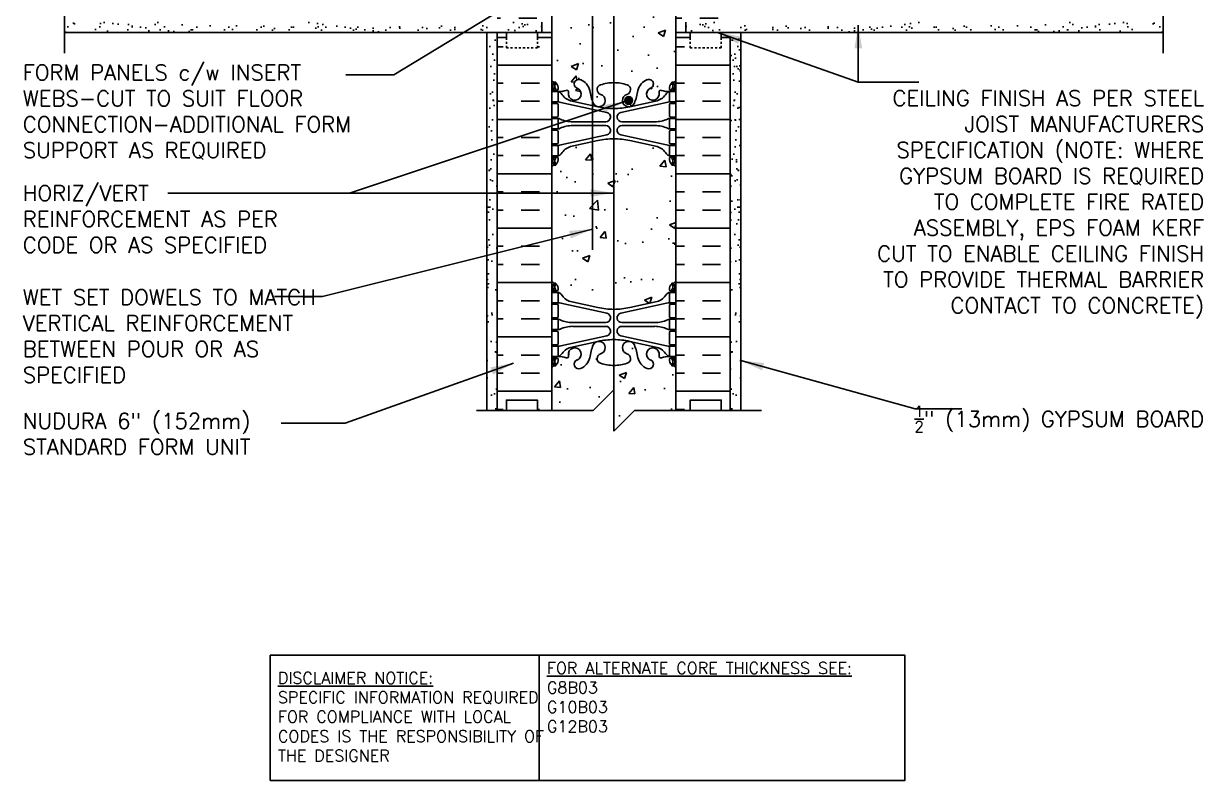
# Model space of a CAD drawing. Header units: inches. Extents: x 99.6 to 156.6, y 144 to 215.
# Drawn here: x 99.6 to 156.5, y 144 to 180.5 of the extents above; entities that cross this region are included whole.
import ezdxf

# ---------------------------------------------------------------- set-up
doc = ezdxf.new("R2010")
doc.units = ezdxf.units.IN
doc.header["$LTSCALE"] = 0.5
doc.header["$MEASUREMENT"] = 0
doc.linetypes.add('DASHED2', pattern=[0.375, 0.25, -0.125])
for name, color, linetype in [('HATCH', 12, 'Continuous'), ('line25', 2, 'Continuous'), ('LINE3', 3, 'Continuous'), ('LINE50', 5, 'Continuous'), ('LINE9', 9, 'Continuous'), ('TEXT', 4, 'Continuous'), ('Web_Edge', 9, 'Continuous')]:
    doc.layers.add(name, color=color, linetype=linetype)
doc.styles.add('DIM', font='romans.shx', dxfattribs={"width": 0.7})
doc.styles.add('ROMANS', font='romans.shx', dxfattribs={"height": 0.75})
doc.styles.get("Standard").update_dxf_attribs({"font": 'romans.shx', "height": 0.75})
doc.dimstyles.new('ext_12', dxfattribs={"dimscale": 12, "dimtxt": 0.075, "dimasz": 0.09375, "dimexe": 0.09375, "dimexo": 0.0625, "dimgap": 0.0625, "dimtad": 1, "dimdec": 1, "dimzin": 2, "dimdsep": 46, "dimlunit": 4, "dimtxsty": 'DIM', "dimcen": 0.09, "dimdle": 0.09375, "dimclrt": 4, "dimadec": 0, "dimazin": 0, "dimtfac": 1, "dimtdec": 1, "dimtmove": 2, "dimatfit": 3, "dimfxl": 1, "dimfrac": 2, "dimtolj": 1, "dimtzin": 0, "dimarcsym": 0})

msp = doc.modelspace()

# ---------------------------------------------------------------- hatches: boundary and pattern name
at = {"layer": 'HATCH'}
h = msp.add_hatch(dxfattribs=at)
h.set_pattern_fill('INSUL', color=256, scale=7, style=0)
h.set_pattern_definition([(0, (132.2183, 186.8881), (0, 2.625), []), (0, (132.2183, 187.7631), (0, 2.625), [0.875, -0.875]), (0, (132.2183, 188.6381), (0, 2.625), [0.875, -0.875])])
h.paths.add_polyline_path([(133.684, 190.575), (131.059, 190.575), (131.059, 180.575), (133.684, 180.575)])
h.paths.add_polyline_path([(122.434, 180.075), (122.872, 180.075), (122.872, 180.325), (124.372, 180.325), (124.372, 179.825), (125.059, 179.825), (125.059, 194.075), (122.434, 194.075)])
h = msp.add_hatch(dxfattribs=at)
h.set_pattern_fill('AR-CONC', color=256, scale=0.5)
h.paths.add_polyline_path([(131.059, 163.914, 0.064398), (130.949, 163.98), (130.859, 163.98), (130.859, 164.021, -0.249069), (130.749, 164.228), (130.749, 164.296, -0.414214), (130.812, 164.358), (130.859, 164.358), (130.859, 164.428), (130.754, 164.428, 0.10046), (130.361, 164.371, -0.601435), (130.241, 164.476, 2.182095), (129.831, 164.263, -1), (129.668, 163.855, -0.24438), (129.219, 164.375, 0.053157), (129.053, 164.99, 0.223253), (128.853, 165.154), (128.833, 165.159, 0.955472), (128.695, 164.565, -0.735593), (128.708, 164.107, -0.082755), (128.059, 163.999, -0.082755), (127.411, 164.107, -0.735593), (127.424, 164.565, 0.955472), (127.285, 165.159), (127.266, 165.154, 0.223253), (127.065, 164.99, 0.053157), (126.899, 164.375, -0.24438), (126.451, 163.855, -1), (126.288, 164.263, 2.182095), (125.878, 164.476, -0.601435), (125.758, 164.371, 0.10046), (125.364, 164.428), (125.259, 164.428), (125.259, 164.358), (125.307, 164.358, -0.414214), (125.369, 164.296), (125.369, 164.228, -0.249069), (125.259, 164.021), (125.259, 163.98), (125.169, 163.98, 0.064398), (125.059, 163.914), (125.059, 161.825), (127.059, 161.825), (128.059, 162.825), (128.059, 161.825), (128.059, 160.825), (129.059, 161.825), (131.059, 161.825)])
h.paths.add_polyline_path([(131.059, 173.606, 0.064398), (130.949, 173.672), (130.859, 173.672), (130.859, 173.714, -0.249069), (130.749, 173.921), (130.749, 173.988, -0.414214), (130.812, 174.051), (130.859, 174.051), (130.859, 174.121), (130.754, 174.121, -0.188973), (130.598, 174.216, 0.196323), (130.149, 174.562), (128.827, 174.852, 0.057795), (128.059, 174.941, 0.057795), (127.291, 174.852), (125.969, 174.562, 0.196323), (125.52, 174.216, -0.188973), (125.364, 174.121), (125.259, 174.121), (125.259, 174.051), (125.307, 174.051, -0.414214), (125.369, 173.988), (125.369, 173.921, -0.249069), (125.259, 173.714), (125.259, 173.672), (125.169, 173.672, 0.064398), (125.059, 173.606), (125.059, 168.043, 0.064398), (125.169, 167.977), (125.259, 167.977), (125.259, 167.936, -0.249069), (125.369, 167.728), (125.369, 167.661, -0.414214), (125.307, 167.598), (125.259, 167.598), (125.259, 167.528), (125.364, 167.528, -0.188973), (125.52, 167.434, 0.196323), (125.969, 167.087), (127.291, 166.797, 0.057795), (128.059, 166.708, 0.057795), (128.827, 166.797), (130.149, 167.087, 0.196323), (130.598, 167.434, -0.188973), (130.754, 167.528), (130.859, 167.528), (130.859, 167.598), (130.812, 167.598, -0.414214), (130.749, 167.661), (130.749, 167.728, -0.249069), (130.859, 167.936), (130.859, 167.977), (130.949, 167.977, 0.064398), (131.059, 168.043)])
h.paths.add_polyline_path([(131.059, 179.825), (131.059, 181.52), (130.694, 181.52), (130.694, 181.895), (130.439, 181.895), (130.439, 182.007), (130.559, 182.207), (130.559, 183.348, 0.291097), (130.271, 183.801), (129.013, 184.389, 0.093369), (128.206, 184.597, 0.016332), (128.059, 184.602, 0.109869), (127.106, 184.389), (125.847, 183.801, 0.291097), (125.559, 183.348), (125.559, 182.207), (125.679, 182.007), (125.679, 181.895), (125.424, 181.895), (125.424, 181.52), (125.059, 181.52), (125.059, 179.825), (125.059, 177.736, 0.064398), (125.169, 177.67), (125.259, 177.67), (125.259, 177.628, -0.249069), (125.369, 177.421), (125.369, 177.353, -0.414214), (125.307, 177.291), (125.259, 177.291), (125.259, 177.221), (125.364, 177.221, 0.10046), (125.758, 177.278, -0.601435), (125.878, 177.173, 2.182095), (126.288, 177.386, -1), (126.451, 177.794, -0.24438), (126.899, 177.274, 0.053157), (127.065, 176.66, 0.223253), (127.266, 176.495), (127.285, 176.49, 0.955472), (127.424, 177.084, -0.735593), (127.411, 177.542, -0.082755), (128.059, 177.65, -0.082755), (128.708, 177.542, -0.735593), (128.695, 177.084, 0.955472), (128.833, 176.49), (128.853, 176.495, 0.223253), (129.053, 176.66, 0.053157), (129.219, 177.274, -0.24438), (129.668, 177.794, -1), (129.831, 177.386, 2.182095), (130.241, 177.173, -0.601435), (130.361, 177.278, 0.10046), (130.754, 177.221), (130.859, 177.221), (130.859, 177.291), (130.812, 177.291, -0.414214), (130.749, 177.353), (130.749, 177.421, -0.249069), (130.859, 177.628), (130.859, 177.67), (130.949, 177.67, 0.064398), (131.059, 177.736)])
h.paths.add_polyline_path([(127.944, 185.232, 0.413582), (127.569, 185.606), (126.184, 185.606, 0.414214), (125.559, 184.981), (125.559, 184.454, 0.549071), (126.093, 184.114), (127.106, 184.588, -0.053094), (127.556, 184.743, 0.350119)])
h.paths.add_polyline_path([(127.556, 186.648, -0.053094), (127.106, 186.803), (126.093, 187.277, 0.549071), (125.559, 186.938), (125.559, 186.411, 0.414214), (126.184, 185.786), (127.569, 185.786, 0.085652), (127.695, 185.808, 0.316711), (127.944, 186.16, 0.350119)])
h.paths.add_polyline_path([(130.559, 186.411), (130.559, 186.938, 0.549071), (130.025, 187.277), (129.013, 186.803, -0.053094), (128.563, 186.648, 0.350119), (128.174, 186.16, 0.413582), (128.549, 185.786), (129.934, 185.786, 0.414214)])
h.paths.add_polyline_path([(129.934, 185.606), (128.549, 185.606, 0.117525), (128.38, 185.566, 0.282333), (128.174, 185.232, 0.350119), (128.563, 184.743, -0.053094), (129.013, 184.588), (130.025, 184.114, 0.549071), (130.559, 184.454), (130.559, 184.981, 0.414214)])
h = msp.add_hatch(dxfattribs=at)
h.set_pattern_fill('AR-SAND', color=256, scale=0.5, style=0)
h.set_pattern_definition([(142.5, (115.0889, 180.32085), (0.031497, 0.963412), [0, -0.76, 0, -0.85, 0, -0.8125]), (172.5, (115.0889, 180.3208), (-0.88489, 1.41107), [0, -0.41, 0, -0.685, 0, -0.2625]), (212.5, (115.7039, 180.32085), (-1.55707, 0.00283), [0, -0.25, 0, -0.9, 0, -1.175]), (222.5, (115.7039, 180.3208), (-1.50306, 0.43884), [0, -0.125, 0, -0.59, 0, -0.675])])
h.paths.add_polyline_path([(122.434, 177.289), (121.934, 176.341), (121.934, 180.075), (122.434, 180.075)])
h.paths.add_polyline_path([(122.434, 161.825), (121.934, 161.825), (121.934, 176.341), (122.434, 177.289)])
h.paths.add_polyline_path([(101.527, 180.575), (101.527, 180.075), (124.581, 180.075), (124.581, 180.575)])
h = msp.add_hatch(dxfattribs=at)
h.set_pattern_fill('AR-SAND', color=256, scale=0.5, style=0)
h.set_pattern_definition([(37.5, (141.0298, 180.32085), (-0.031497, 0.963412), [0, -0.76, 0, -0.85, 0, -0.8125]), (7.5, (141.0298, 180.3208), (0.88489, 1.41107), [0, -0.41, 0, -0.685, 0, -0.2625]), (327.5, (140.4148, 180.32085), (1.55707, 0.00283), [0, -0.25, 0, -0.9, 0, -1.175]), (317.5, (140.4148, 180.3208), (1.50306, 0.43884), [0, -0.125, 0, -0.59, 0, -0.675])])
h.paths.add_polyline_path([(133.684, 177.289), (134.184, 176.341), (134.184, 180.075), (133.684, 180.075)])
h.paths.add_polyline_path([(133.684, 161.825), (134.184, 161.825), (134.184, 176.341), (133.684, 177.289)])
h.paths.add_polyline_path([(154.592, 180.075), (154.592, 180.575), (131.538, 180.575), (131.538, 180.075)])
h = msp.add_hatch(dxfattribs=at)
h.set_pattern_fill('AR-SAND', color=256, scale=0.5, style=0)
h.set_pattern_definition([(37.5, (14.57495, -0.3985), (-0.0314967, 0.963412), [0, -0.76, 0, -0.85, 0, -0.8125]), (7.5, (14.575, -0.3985), (0.884888, 1.411073), [0, -0.41, 0, -0.685, 0, -0.2625]), (327.5, (13.95995, -0.3985), (1.557071, 0.0028295), [0, -0.25, 0, -0.9, 0, -1.175]), (317.5, (13.96, -0.3985), (1.503063, 0.438838), [0, -0.125, 0, -0.59, 0, -0.675])])
h.paths.add_polyline_path([(133.684, 177.289), (134.184, 176.341), (134.184, 180.075), (133.684, 180.075)])
h.paths.add_polyline_path([(133.684, 170.765), (134.184, 170.765), (134.184, 176.341), (133.684, 177.289)])
h = msp.add_hatch(dxfattribs=at)
h.set_pattern_fill('INSUL', color=256, scale=7, style=0)
h.set_pattern_definition([(0, (4.5876, 0), (0, 2.625), []), (0, (4.5876, 0.875), (0, 2.625), [0.875, -0.875]), (0, (4.5876, 1.75), (0, 2.625), [0.875, -0.875])])
h.paths.add_polyline_path([(125.059, 173.762, -0.268005), (125.069, 173.745), (125.069, 173.931), (125.069, 173.931, 0.267096), (125.059, 173.948), (125.059, 179.825), (124.372, 179.825), (124.372, 179.325), (122.872, 179.325), (122.872, 179.825), (122.434, 179.825), (122.434, 161.825), (122.872, 161.825), (122.872, 162.325), (124.372, 162.325), (124.372, 161.825), (125.059, 161.825)])
h.paths.add_polyline_path([(133.684, 179.825), (133.247, 179.825), (133.247, 179.325), (131.747, 179.325), (131.747, 179.825), (131.059, 179.825), (131.059, 173.913, -0.268005), (131.049, 173.931), (131.049, 173.745), (131.049, 173.745, 0.267556), (131.059, 173.727), (131.059, 161.825), (131.747, 161.825), (131.747, 162.325), (133.247, 162.325), (133.247, 161.825), (133.684, 161.825)])
at = {"layer": 'LINE3'}
h = msp.add_hatch(color=256, dxfattribs=at)
h.paths.add_polyline_path([(128.962, 176.825, 0.831395), (128.593, 176.825)])
h.paths.add_polyline_path([(128.965, 176.79, 0.045935), (128.962, 176.825), (128.593, 176.825, 0.045935), (128.59, 176.79, 1)])

# ---------------------------------------------------------------- linework, layer by layer
at = {"layer": 'line25'}
for p, q in [((125.059, 194.075), (125.059, 179.825)), ((131.059, 190.575), (131.059, 179.825)), ((124.581, 180.575), (124.581, 180.075)), ((131.538, 180.575), (131.538, 180.075)), ((125.059, 179.825), (125.059, 161.825)), ((131.059, 179.825), (131.059, 161.825))]:
    msp.add_line(p, q, dxfattribs=at)
at = {"layer": 'LINE3'}
for p, q in [((127.036, 196.422), (127.036, 169.585)), ((128.059, 192.575), (128.059, 162.825))]:
    msp.add_line(p, q, dxfattribs=at)
msp.add_circle((128.778, 176.79), 0.188, dxfattribs=at)
at = {"layer": 'LINE50'}
for p, q in [((122.434, 179.825), (122.434, 180.075)), ((122.872, 180.075), (122.872, 179.825)), ((124.372, 179.825), (124.372, 180.075)), ((131.747, 179.825), (131.747, 180.075)), ((133.247, 180.075), (133.247, 179.825)), ((122.434, 161.825), (122.434, 179.825)), ((122.872, 179.825), (122.434, 179.825)), ((125.059, 179.825), (124.372, 179.825)), ((131.059, 179.825), (131.747, 179.825)), ((133.247, 179.825), (133.684, 179.825)), ((133.684, 161.825), (133.684, 179.825))]:
    msp.add_line(p, q, dxfattribs=at)
for points in [[(125.059, 161.825), (124.372, 161.825), (124.372, 162.325), (122.872, 162.325), (122.872, 161.825), (122.434, 161.825)], [(131.059, 161.825), (131.747, 161.825), (131.747, 162.325), (133.247, 162.325), (133.247, 161.825), (133.684, 161.825)]]:
    msp.add_lwpolyline(points, dxfattribs=at)
at = {"layer": 'LINE9'}
for p, q in [((125.059, 180.075), (101.527, 180.075)), ((121.934, 161.825), (121.934, 180.075)), ((131.059, 180.075), (154.592, 180.075)), ((134.184, 161.825), (134.184, 180.075)), ((128.059, 162.825), (127.059, 161.825)), ((128.059, 161.825), (128.059, 162.825)), ((121.434, 161.825), (127.059, 161.825)), ((128.059, 161.825), (128.059, 160.825)), ((128.059, 160.825), (129.059, 161.825)), ((129.059, 161.825), (135.184, 161.825))]:
    msp.add_line(p, q, dxfattribs=at)
for points in [[(101.527, 203.263), (101.527, 192.169), (102.527, 191.169), (100.527, 191.169), (101.527, 190.169), (101.527, 179.075)], [(154.592, 203.263), (154.592, 192.169), (153.592, 191.169), (155.592, 191.169), (154.592, 190.169), (154.592, 179.075)]]:
    msp.add_lwpolyline(points, dxfattribs=at)
at = {"layer": 'LINE9', "linetype": 'DASHED2', "ltscale": 0.15}
for points in [[(124.372, 179.825), (124.372, 179.825), (124.372, 179.325), (122.872, 179.325), (122.872, 179.825), (122.872, 179.825)], [(124.372, 179.825), (124.372, 179.825), (124.372, 179.325), (122.872, 179.325), (122.872, 179.825), (122.872, 179.825)], [(131.747, 179.825), (131.747, 179.825), (131.747, 179.325), (133.247, 179.325), (133.247, 179.825), (133.247, 179.825)], [(131.747, 179.825), (131.747, 179.825), (131.747, 179.325), (133.247, 179.325), (133.247, 179.825), (133.247, 179.825)]]:
    msp.add_lwpolyline(points, dxfattribs=at)
at = {"layer": 'TEXT'}
msp.add_lwpolyline([(111.471, 150.009), (124.454, 150.009), (124.454, 143.971), (111.471, 143.971)], close=True, dxfattribs=at)
msp.add_lwpolyline([(124.454, 150.009), (142.115, 150.009), (142.115, 143.971), (124.454, 143.971)], dxfattribs=at)
at = {"layer": 'Web_Edge'}
for p, q in [((125.059, 177.391), (125.101, 177.391)), ((125.059, 177.291), (125.307, 177.291)), ((125.169, 177.67), (125.259, 177.67)), ((125.169, 177.291), (125.169, 177.221)), ((125.259, 177.67), (125.259, 177.628)), ((125.259, 177.291), (125.259, 177.221)), ((125.369, 177.421), (125.369, 177.353)), ((130.749, 177.421), (130.749, 177.353)), ((131.059, 177.291), (130.812, 177.291)), ((130.949, 177.67), (130.859, 177.67)), ((130.859, 177.67), (130.859, 177.628)), ((130.859, 177.291), (130.859, 177.221)), ((130.949, 177.291), (130.949, 177.221)), ((131.059, 177.391), (131.017, 177.391)), ((125.059, 176.651), (125.307, 176.651)), ((125.169, 176.721), (125.169, 176.651)), ((125.259, 176.721), (125.259, 176.651)), ((125.508, 176.697), (127.72, 176.215)), ((125.969, 176.78), (127.291, 176.489)), ((130.61, 176.697), (128.399, 176.215)), ((130.149, 176.78), (128.827, 176.489)), ((131.059, 176.651), (130.812, 176.651)), ((130.859, 176.721), (130.859, 176.651)), ((130.949, 176.721), (130.949, 176.651)), ((125.369, 176.588), (125.369, 176.053)), ((130.749, 176.588), (130.749, 176.053)), ((125.059, 175.991), (125.307, 175.991)), ((125.169, 175.991), (125.169, 175.921)), ((125.259, 175.991), (125.259, 175.921)), ((126.074, 175.761), (127.67, 175.761)), ((126.074, 175.581), (127.67, 175.581)), ((130.045, 175.761), (128.448, 175.761)), ((130.045, 175.581), (128.448, 175.581)), ((131.059, 175.991), (130.812, 175.991)), ((130.859, 175.991), (130.859, 175.921)), ((130.949, 175.991), (130.949, 175.921)), ((125.059, 175.351), (125.307, 175.351)), ((125.169, 175.421), (125.169, 175.351)), ((125.259, 175.421), (125.259, 175.351)), ((125.369, 175.288), (125.369, 174.753)), ((125.508, 174.645), (127.72, 175.126)), ((130.61, 174.645), (128.399, 175.126)), ((130.749, 175.288), (130.749, 174.753)), ((131.059, 175.351), (130.812, 175.351)), ((130.859, 175.421), (130.859, 175.351)), ((130.949, 175.421), (130.949, 175.351)), ((125.059, 174.691), (125.307, 174.691)), ((125.169, 174.691), (125.169, 174.621)), ((125.259, 174.691), (125.259, 174.621)), ((125.969, 174.562), (127.291, 174.852)), ((130.149, 174.562), (128.827, 174.852)), ((131.059, 174.691), (130.812, 174.691)), ((130.859, 174.691), (130.859, 174.621)), ((130.949, 174.691), (130.949, 174.621)), ((125.059, 174.051), (125.307, 174.051)), ((125.059, 173.951), (125.101, 173.951)), ((125.169, 174.121), (125.169, 174.051)), ((125.259, 174.121), (125.259, 174.051)), ((125.369, 173.921), (125.369, 173.988)), ((130.749, 173.921), (130.749, 173.988)), ((131.059, 174.051), (130.812, 174.051)), ((130.859, 174.121), (130.859, 174.051)), ((130.949, 174.121), (130.949, 174.051)), ((131.059, 173.951), (131.017, 173.951)), ((125.169, 173.672), (125.259, 173.672)), ((125.259, 173.672), (125.259, 173.714)), ((130.859, 173.672), (130.859, 173.714)), ((130.949, 173.672), (130.859, 173.672)), ((125.059, 167.698), (125.101, 167.698)), ((125.059, 167.598), (125.307, 167.598)), ((125.169, 167.977), (125.259, 167.977)), ((125.169, 167.528), (125.169, 167.598)), ((125.259, 167.977), (125.259, 167.936)), ((125.259, 167.528), (125.259, 167.598)), ((125.369, 167.728), (125.369, 167.661)), ((130.749, 167.728), (130.749, 167.661)), ((131.059, 167.598), (130.812, 167.598)), ((130.949, 167.977), (130.859, 167.977)), ((130.859, 167.977), (130.859, 167.936)), ((130.859, 167.528), (130.859, 167.598)), ((130.949, 167.528), (130.949, 167.598)), ((131.059, 167.698), (131.017, 167.698)), ((125.059, 166.958), (125.307, 166.958)), ((125.169, 166.958), (125.169, 167.028)), ((125.259, 166.958), (125.259, 167.028)), ((125.508, 167.005), (127.72, 166.523)), ((125.969, 167.087), (127.291, 166.797)), ((130.61, 167.005), (128.399, 166.523)), ((130.149, 167.087), (128.827, 166.797)), ((131.059, 166.958), (130.812, 166.958)), ((130.859, 166.958), (130.859, 167.028)), ((130.949, 166.958), (130.949, 167.028)), ((125.369, 166.361), (125.369, 166.896)), ((130.749, 166.361), (130.749, 166.896)), ((125.059, 166.298), (125.307, 166.298)), ((125.169, 166.228), (125.169, 166.298)), ((125.259, 166.228), (125.259, 166.298)), ((126.074, 166.068), (127.67, 166.068)), ((126.074, 165.888), (127.67, 165.888)), ((130.045, 166.068), (128.448, 166.068)), ((130.045, 165.888), (128.448, 165.888)), ((131.059, 166.298), (130.812, 166.298)), ((130.859, 166.228), (130.859, 166.298)), ((130.949, 166.228), (130.949, 166.298)), ((125.059, 165.658), (125.307, 165.658)), ((125.169, 165.658), (125.169, 165.728)), ((125.259, 165.658), (125.259, 165.728)), ((125.369, 165.061), (125.369, 165.596)), ((125.508, 164.952), (127.72, 165.434)), ((130.61, 164.952), (128.399, 165.434)), ((130.749, 165.061), (130.749, 165.596)), ((131.059, 165.658), (130.812, 165.658)), ((130.859, 165.658), (130.859, 165.728)), ((130.949, 165.658), (130.949, 165.728)), ((125.059, 164.998), (125.307, 164.998)), ((125.169, 164.928), (125.169, 164.998)), ((125.259, 164.928), (125.259, 164.998)), ((125.969, 164.869), (127.291, 165.16)), ((130.149, 164.869), (128.827, 165.16)), ((131.059, 164.998), (130.812, 164.998)), ((130.859, 164.928), (130.859, 164.998)), ((130.949, 164.928), (130.949, 164.998)), ((125.059, 164.358), (125.307, 164.358)), ((125.059, 164.258), (125.101, 164.258)), ((125.169, 164.358), (125.169, 164.428)), ((125.259, 164.358), (125.259, 164.428)), ((125.369, 164.228), (125.369, 164.296)), ((130.749, 164.228), (130.749, 164.296)), ((131.059, 164.358), (130.812, 164.358)), ((130.859, 164.358), (130.859, 164.428)), ((130.949, 164.358), (130.949, 164.428)), ((131.059, 164.258), (131.017, 164.258)), ((125.169, 163.98), (125.259, 163.98)), ((125.259, 163.98), (125.259, 164.021)), ((130.859, 163.98), (130.859, 164.021)), ((130.949, 163.98), (130.859, 163.98))]:
    msp.add_line(p, q, dxfattribs=at)
for points in [[(125.064, 176.721), (125.364, 176.721), (125.364, 177.221), (125.064, 177.221)], [(131.054, 176.721), (130.754, 176.721), (130.754, 177.221), (131.054, 177.221)], [(125.064, 175.421), (125.364, 175.421), (125.364, 175.921), (125.064, 175.921)], [(131.054, 175.421), (130.754, 175.421), (130.754, 175.921), (131.054, 175.921)], [(125.064, 174.121), (125.364, 174.121), (125.364, 174.621), (125.064, 174.621)], [(131.054, 174.121), (130.754, 174.121), (130.754, 174.621), (131.054, 174.621)], [(125.064, 167.528), (125.364, 167.528), (125.364, 167.028), (125.064, 167.028)], [(131.054, 167.528), (130.754, 167.528), (130.754, 167.028), (131.054, 167.028)], [(125.064, 166.228), (125.364, 166.228), (125.364, 165.728), (125.064, 165.728)], [(131.054, 166.228), (130.754, 166.228), (130.754, 165.728), (131.054, 165.728)], [(125.064, 164.928), (125.364, 164.928), (125.364, 164.428), (125.064, 164.428)], [(131.054, 164.928), (130.754, 164.928), (130.754, 164.428), (131.054, 164.428)]]:
    msp.add_lwpolyline(points, close=True, dxfattribs=at)
for centre, radius, start, end in [((126.369, 177.59), 0.22, 68.1963, 248.1963), ((126.174, 177.103), 0.745, 13.2652, 68.1963), ((129.944, 177.103), 0.745, 111.8037, 166.7348), ((129.749, 177.59), 0.22, 291.8037, 111.8037), ((125.369, 178.128), 0.5, 231.6833, 250.5288), ((125.369, 178.128), 0.6, 238.8907, 245.0748), ((125.101, 177.411), 0.02, 270, 14.1541), ((125.363, 177.475), 0.25, 140.1145, 222.4609), ((125.108, 177.566), 0.02, 340.7916, 65.0748), ((125.205, 177.606), 0.045, 319.1879, 141.448), ((125.212, 177.337), 0.045, 222.4609, 42.4609), ((125.119, 177.421), 0.25, 0, 70.5288), ((125.363, 177.475), 0.16, 140.0001, 222.4609), ((125.307, 177.353), 0.0625, 270, 0), ((125.42, 178.219), 1, 266.7879, 289.9067), ((125.321, 176.974), 0.25, 37.2777, 80.0823), ((125.79, 177.194), 0.09, 346.6795, 108.8651), ((126.174, 177.103), 0.305, 166.6795, 68.1963), ((129.862, 177.744), 3, 189.0273, 201.1984), ((127.489, 177.315), 0.24, 108.923, 254.2747), ((128.059, 175.65), 2, 90, 108.923), ((128.059, 175.65), 2, 71.077, 90), ((128.63, 177.315), 0.24, 285.7253, 71.077), ((126.256, 177.744), 3, 338.8016, 350.9727), ((129.944, 177.103), 0.305, 111.8037, 13.3205), ((130.329, 177.194), 0.09, 71.1349, 193.3205), ((130.698, 178.219), 1, 250.0933, 273.2121), ((130.797, 176.974), 0.25, 99.9177, 142.7223), ((130.999, 177.421), 0.25, 109.4712, 180), ((130.812, 177.353), 0.0625, 180, 270), ((130.907, 177.337), 0.045, 137.5391, 317.5391), ((130.913, 177.606), 0.045, 38.552, 220.8121), ((130.756, 177.475), 0.16, 317.5391, 39.9999), ((130.749, 178.128), 0.5, 289.4712, 308.3167), ((130.756, 177.475), 0.25, 317.5391, 39.8855), ((131.011, 177.566), 0.02, 114.9252, 199.2084), ((131.017, 177.411), 0.02, 165.8459, 270), ((130.749, 178.128), 0.6, 294.9252, 301.1093), ((125.307, 176.588), 0.0625, 0, 90), ((125.274, 175.725), 1, 76.4291, 84.7991), ((126.169, 177.503), 0.75, 210.155, 254.5838), ((127.341, 176.79), 0.305, 205.3782, 74.2747), ((128.778, 176.79), 0.305, 105.7253, 334.6218), ((129.95, 177.503), 0.75, 285.4162, 329.845), ((130.845, 175.725), 1, 95.2009, 103.5709), ((130.812, 176.588), 0.0625, 90, 180), ((125.307, 176.053), 0.0625, 270, 0), ((128.059, 179.756), 3.356, 256.7692, 270), ((127.67, 175.991), 0.23, 270, 77.6055), ((128.059, 179.756), 3.356, 270, 283.2308), ((128.448, 175.991), 0.23, 102.3945, 270), ((130.812, 176.053), 0.0625, 180, 270), ((125.36, 175.702), 0.219, 60.4937, 88.92), ((126.104, 177.36), 1.6, 246.5673, 268.9203), ((126.104, 173.981), 1.6, 91.0797, 113.4327), ((126.104, 173.981), 1.6, 91.0797, 113.4327), ((127.67, 175.351), 0.23, 282.3945, 90), ((128.448, 175.351), 0.23, 90, 257.6055), ((130.014, 177.36), 1.6, 271.0797, 293.4327), ((130.014, 173.981), 1.6, 66.5673, 88.9203), ((130.014, 173.981), 1.6, 66.5673, 88.9203), ((130.758, 175.702), 0.219, 91.08, 119.5063), ((125.307, 175.288), 0.0625, 0, 90), ((125.36, 175.639), 0.219, 271.08, 299.5063), ((125.36, 175.639), 0.219, 271.08, 299.5063), ((128.059, 171.585), 3.356, 90, 103.2308), ((128.059, 171.585), 3.356, 76.7692, 90), ((130.758, 175.639), 0.219, 240.4937, 268.92), ((130.758, 175.639), 0.219, 240.4937, 268.92), ((130.812, 175.288), 0.0625, 90, 180), ((125.307, 174.753), 0.0625, 270, 0), ((125.274, 175.617), 1, 275.2009, 283.5709), ((126.169, 173.839), 0.75, 105.4162, 149.845), ((129.95, 173.839), 0.75, 30.155, 74.5838), ((130.845, 175.617), 1, 256.4291, 264.7991), ((130.812, 174.753), 0.0625, 180, 270), ((125.369, 173.214), 0.6, 114.9252, 121.1093), ((125.101, 173.931), 0.02, 345.8459, 90), ((125.363, 173.866), 0.25, 137.5391, 219.8855), ((125.108, 173.776), 0.02, 294.9252, 19.2084), ((125.205, 173.735), 0.045, 218.552, 40.8121), ((125.212, 174.005), 0.045, 317.5391, 137.5391), ((125.363, 173.866), 0.16, 137.5391, 219.9999), ((125.119, 173.921), 0.25, 289.4712, 360), ((125.307, 173.988), 0.0625, 360, 90), ((125.321, 174.367), 0.25, 279.9177, 322.7223), ((130.797, 174.367), 0.25, 217.2777, 260.0823), ((130.812, 173.988), 0.0625, 90, 180), ((130.999, 173.921), 0.25, 180, 250.5288), ((130.907, 174.005), 0.045, 42.4609, 222.4609), ((130.913, 173.735), 0.045, 139.1879, 321.448), ((130.756, 173.866), 0.16, 320.0001, 42.4609), ((130.756, 173.866), 0.25, 320.1145, 42.4609), ((131.011, 173.776), 0.02, 160.7916, 245.0748), ((131.017, 173.931), 0.02, 90, 194.1541), ((130.749, 173.214), 0.6, 58.8907, 65.0748), ((125.369, 173.214), 0.6, 121.073, 121.1093), ((125.369, 173.214), 0.5, 109.4712, 128.3167), ((130.749, 173.214), 0.5, 51.6833, 70.5288), ((130.749, 173.214), 0.6, 58.8907, 58.927), ((125.369, 168.435), 0.5, 231.6833, 250.5288), ((125.369, 168.435), 0.6, 238.8907, 238.927), ((125.369, 168.435), 0.6, 238.8907, 245.0748), ((125.101, 167.718), 0.02, 270, 14.1541), ((125.363, 167.783), 0.25, 140.1145, 222.4609), ((125.108, 167.873), 0.02, 340.7916, 65.0748), ((125.205, 167.914), 0.045, 319.1879, 141.448), ((125.212, 167.645), 0.045, 222.4609, 42.4609), ((125.119, 167.728), 0.25, 0, 70.5288), ((125.363, 167.783), 0.16, 140.0001, 222.4609), ((125.307, 167.661), 0.0625, 270, 0), ((125.321, 167.282), 0.25, 37.2777, 80.0823), ((130.797, 167.282), 0.25, 99.9177, 142.7223), ((130.999, 167.728), 0.25, 109.4712, 180), ((130.812, 167.661), 0.0625, 180, 270), ((130.907, 167.645), 0.045, 137.5391, 317.5391), ((130.913, 167.914), 0.045, 38.552, 220.8121), ((130.756, 167.783), 0.16, 317.5391, 39.9999), ((130.749, 168.435), 0.5, 289.4712, 308.3167), ((130.756, 167.783), 0.25, 317.5391, 39.8855), ((131.011, 167.873), 0.02, 114.9252, 199.2084), ((131.017, 167.718), 0.02, 165.8459, 270), ((130.749, 168.435), 0.6, 294.9252, 301.1093), ((130.749, 168.435), 0.6, 301.073, 301.1093), ((125.307, 166.896), 0.0625, 0, 90), ((125.274, 166.033), 1, 76.4291, 84.7991), ((126.169, 167.81), 0.75, 210.155, 254.5838), ((129.95, 167.81), 0.75, 285.4162, 329.845), ((130.845, 166.033), 1, 95.2009, 103.5709), ((130.812, 166.896), 0.0625, 90, 180), ((125.307, 166.361), 0.0625, 270, 0), ((128.059, 170.064), 3.356, 256.7692, 270), ((127.67, 166.298), 0.23, 270, 77.6055), ((128.059, 170.064), 3.356, 270, 283.2308), ((128.448, 166.298), 0.23, 102.3945, 270), ((130.812, 166.361), 0.0625, 180, 270), ((125.36, 166.01), 0.219, 60.4937, 88.92), ((125.36, 166.01), 0.219, 60.4937, 88.92), ((126.104, 167.668), 1.6, 246.5673, 268.9203), ((126.104, 167.668), 1.6, 246.5673, 268.9203), ((126.104, 164.289), 1.6, 91.0797, 113.4327), ((127.67, 165.658), 0.23, 282.3945, 90), ((128.448, 165.658), 0.23, 90, 257.6055), ((130.014, 167.668), 1.6, 271.0797, 293.4327), ((130.014, 167.668), 1.6, 271.0797, 293.4327), ((130.014, 164.289), 1.6, 66.5673, 88.9203), ((130.758, 166.01), 0.219, 91.08, 119.5063), ((130.758, 166.01), 0.219, 91.08, 119.5063), ((125.307, 165.596), 0.0625, 0, 90), ((125.36, 165.947), 0.219, 271.08, 299.5063), ((128.059, 161.893), 3.356, 90, 103.2308), ((128.059, 161.893), 3.356, 76.7692, 90), ((130.758, 165.947), 0.219, 240.4937, 268.92), ((130.812, 165.596), 0.0625, 90, 180), ((125.307, 165.061), 0.0625, 270, 0), ((125.274, 165.924), 1, 275.2009, 283.5709), ((126.169, 164.146), 0.75, 105.4162, 149.845), ((126.174, 164.546), 0.305, 291.8037, 193.3205), ((129.862, 163.905), 3, 158.8016, 170.9727), ((127.341, 164.859), 0.305, 285.7253, 154.6218), ((128.778, 164.859), 0.305, 25.3782, 254.2747), ((126.256, 163.905), 3, 9.0273, 21.1984), ((129.944, 164.546), 0.305, 346.6795, 248.1963), ((129.95, 164.146), 0.75, 30.155, 74.5838), ((130.845, 165.924), 1, 256.4291, 264.7991), ((130.812, 165.061), 0.0625, 180, 270), ((125.101, 164.238), 0.02, 345.8459, 90), ((125.363, 164.174), 0.25, 137.5391, 219.8855), ((125.108, 164.084), 0.02, 294.9252, 19.2084), ((125.205, 164.043), 0.045, 218.552, 40.8121), ((125.212, 164.312), 0.045, 317.5391, 137.5391), ((125.363, 164.174), 0.16, 137.5391, 219.9999), ((125.119, 164.228), 0.25, 289.4712, 360), ((125.307, 164.296), 0.0625, 360, 90), ((125.321, 164.675), 0.25, 279.9177, 322.7223), ((125.42, 163.43), 1, 70.0933, 93.2121), ((125.79, 164.455), 0.09, 251.1349, 13.3205), ((126.369, 164.059), 0.22, 111.8037, 291.8037), ((126.174, 164.546), 0.745, 291.8037, 346.7348), ((127.489, 164.334), 0.24, 105.7253, 251.077), ((128.059, 165.999), 2, 251.077, 270), ((128.059, 165.999), 2, 270, 288.923), ((128.63, 164.334), 0.24, 288.923, 74.2747), ((129.944, 164.546), 0.745, 193.2652, 248.1963), ((129.749, 164.059), 0.22, 248.1963, 68.1963), ((130.329, 164.455), 0.09, 166.6795, 288.8651), ((130.698, 163.43), 1, 86.7879, 109.9067), ((130.797, 164.675), 0.25, 217.2777, 260.0823), ((130.812, 164.296), 0.0625, 90, 180), ((130.999, 164.228), 0.25, 180, 250.5288), ((130.907, 164.312), 0.045, 42.4609, 222.4609), ((130.913, 164.043), 0.045, 139.1879, 321.448), ((130.756, 164.174), 0.16, 320.0001, 42.4609), ((130.756, 164.174), 0.25, 320.1145, 42.4609), ((131.011, 164.084), 0.02, 160.7916, 245.0748), ((131.017, 164.238), 0.02, 90, 194.1541), ((125.369, 163.521), 0.6, 114.9252, 121.1093), ((125.369, 163.521), 0.5, 109.4712, 128.3167), ((130.749, 163.521), 0.5, 51.6833, 70.5288), ((130.749, 163.521), 0.6, 58.8907, 65.0748)]:
    msp.add_arc(centre, radius, start, end, dxfattribs=at)

# ---------------------------------------------------------------- texts
at = {"layer": 'TEXT', "char_height": 0.75, "style": 'ROMANS'}
for s, insert, width, attachment_point in [('FORM PANELS c/w INSERT WEBS-CUT TO SUIT FLOOR CONNECTION-ADDITIONAL FORM SUPPORT AS REQUIRED', (99.524, 176.23), 18.20738, 4), ('CEILING FINISH AS PER STEEL JOIST MANUFACTURERS SPECIFICATION (NOTE: WHERE GYPSUM BOARD IS REQUIRED TO COMPLETE FIRE RATED ASSEMBLY, EPS FOAM KERF CUT TO ENABLE CEILING FINISH TO PROVIDE THERMAL BARRIER CONTACT TO CONCRETE)', (156.56, 171.774), 17.14493, 6), ('HORIZ/VERT REINFORCEMENT AS PER CODE OR AS SPECIFIED', (99.524, 171.066), 15.30561, 4), ('\\A1;WET SET DOWELS TO MATCH VERTICAL REINFORCEMENT BETWEEN POUR OR AS SPECIFIED', (99.527, 165.418), 15.5489, 4), ('\\A1;NUDURA 6" (152mm) STANDARD FORM UNIT', (99.52, 160.694), 16.57727, 4), ('\\A1;{\\H0.7x;\\S1/2;}" (13mm) GYPSUM BOARD', (156.56, 161.414), 13.94898, 6)]:
    msp.add_mtext(s, dxfattribs=dict(at, insert=insert, width=width, attachment_point=attachment_point))
at = {"layer": 'TEXT', "char_height": 0.5625, "attachment_point": 4}
for s, insert, width in [('{\\LFOR ALTERNATE CORE THICKNESS SEE:\\P}G8B03\\PG10B03\\PG12B03', (124.83, 147.983), 23.33295), ('{\\LDISCLAIMER NOTICE:}\\PSPECIFIC INFORMATION REQUIRED FOR COMPLIANCE WITH LOCAL CODES IS THE RESPONSIBILITY OF THE DESIGNER', (111.838, 147.043), 14.00235)]:
    msp.add_mtext(s, dxfattribs=dict(at, insert=insert, width=width))

# ---------------------------------------------------------------- leaders
at = {"layer": 'TEXT'}
for points in [[(123.947, 181.986), (117.436, 178.026), (115.113, 178.026)], [(133.059, 180.075), (139.863, 177.667), (142.784, 177.667)], [(139.863, 180.426), (139.863, 177.667), (142.784, 177.667)], [(128.597, 176.74), (115.29, 172.324), (106.522, 172.324)], [(127.036, 170.585), (113.991, 167.329), (111.668, 167.329)], [(123.223, 164.111), (115.088, 161.214), (111.998, 161.214)], [(134.184, 164.239), (142.612, 161.907), (144.867, 161.907)]]:
    msp.add_leader(points, dimstyle='ext_12', override={"dimgap": 0.0625, "dimtad": 0}, dxfattribs=at)
msp.add_leader([(128.059, 172.324), (106.522, 172.324)], dimstyle='ext_12', dxfattribs=at)

doc.saveas('drawing.dxf')
